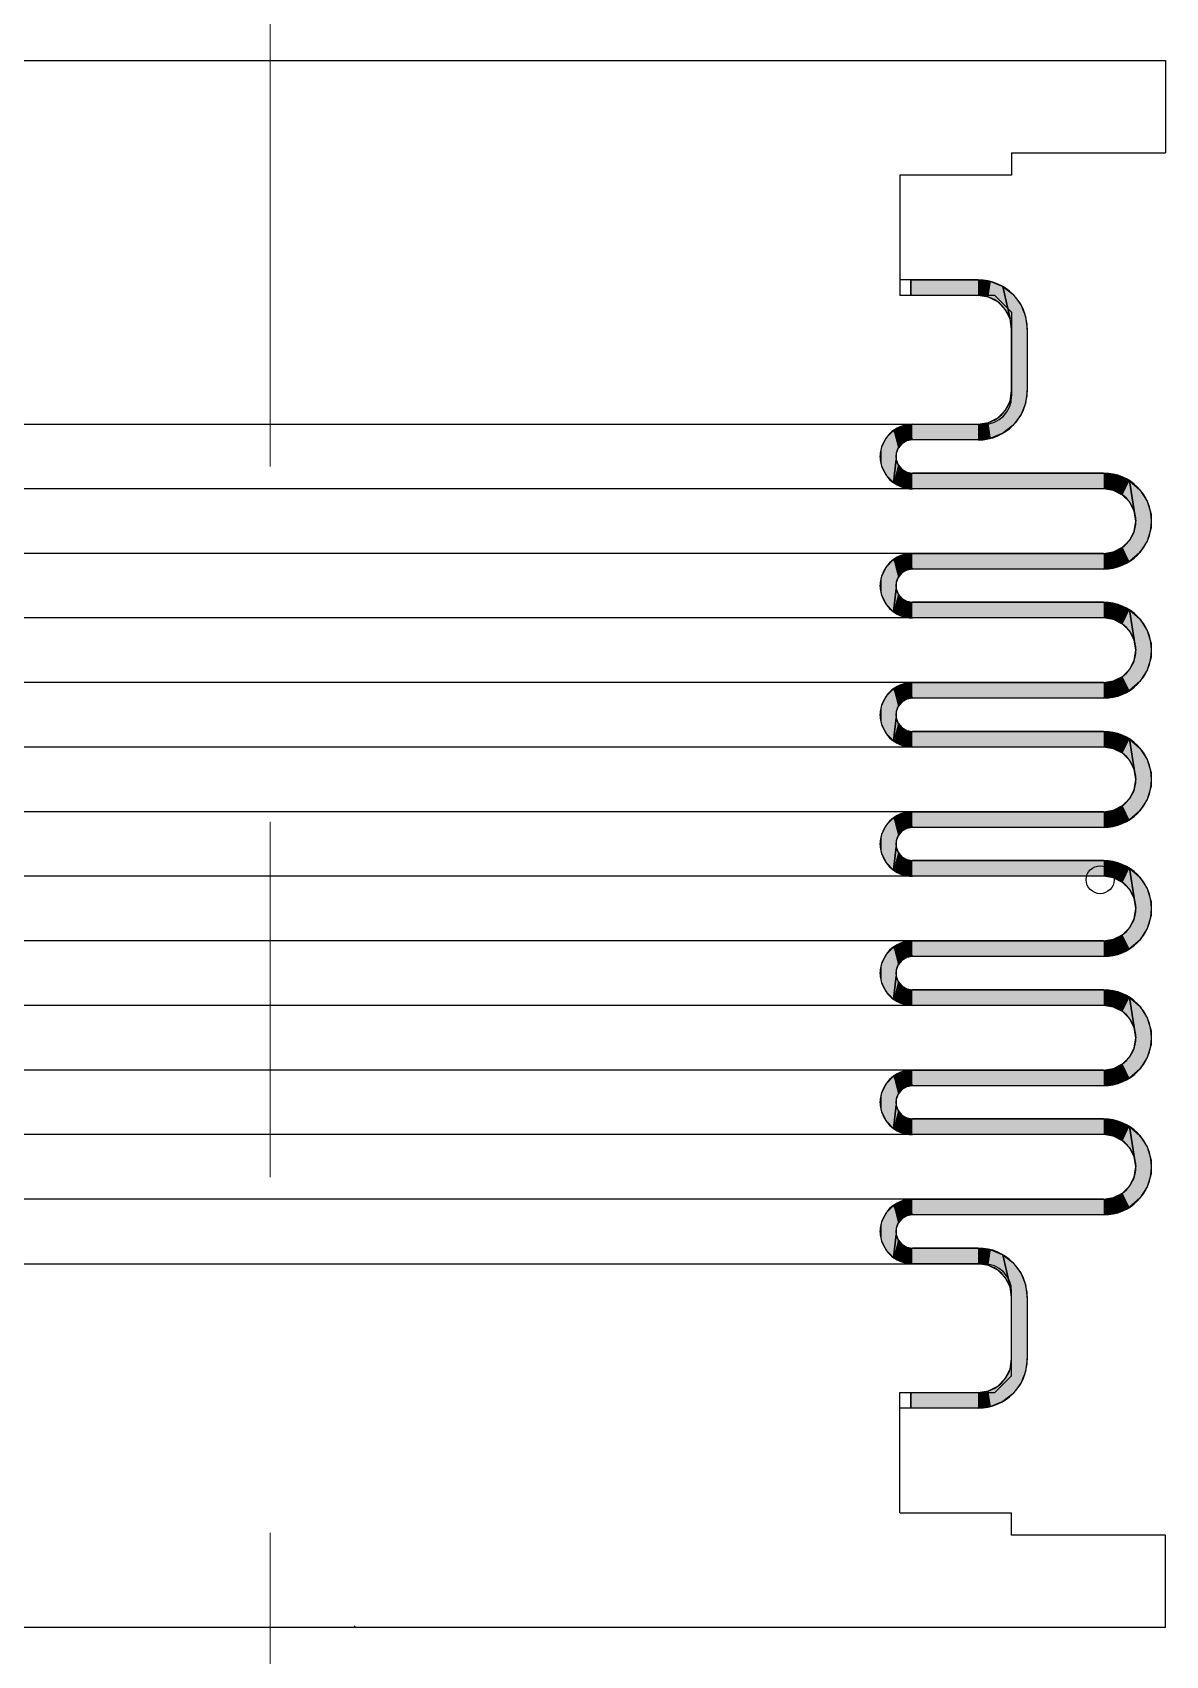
# Model space of a CAD drawing. Header units: millimetres. Extents: x 1269 to 5832, y 527 to 3540.
# Drawn here: x 5059.12 to 5079.37, y 1087.07 to 1116.07 of the extents above; entities that cross this region are included whole.
import ezdxf

# ---------------------------------------------------------------- set-up
doc = ezdxf.new("R2010")
doc.units = ezdxf.units.MM
doc.linetypes.add('CENTER', pattern=[50.8, 31.75, -6.35, 6.35, -6.35])
doc.layers.add('DEFAULT_1', color=7, linetype='CENTER')

# ---------------------------------------------------------------- blocks, each defined once
blk = doc.blocks.new('*U13')
at = {"color": 2, "linetype": 'Continuous', "extrusion": (0, 0, -1)}
for points in [[(-120.171, 239.593), (-121.293, 239.451), (-119.851, 239.224)], [(-120.581, 239.856), (-122.415, 239.593), (-120.171, 239.593)], [(-122.415, 239.593), (-121.293, 239.451), (-120.171, 239.593)], [(-121.049, 239.994), (-122.005, 239.856), (-120.581, 239.856)], [(-122.005, 239.856), (-122.415, 239.593), (-120.581, 239.856)], [(-122.005, 239.856), (-121.049, 239.994), (-121.537, 239.994)], [(-122.415, 239.593), (-122.735, 239.224), (-121.293, 239.451)], [(-121.293, 239.451), (-122.735, 239.224), (-121.649, 239.395)], [(-121.649, 239.395), (-122.735, 239.224), (-121.971, 239.231)], [(-121.971, 239.231), (-122.735, 239.224), (-122.226, 238.976)], [(-122.735, 239.224), (-122.937, 238.78), (-122.226, 238.976)], [(-122.226, 238.976), (-122.937, 238.78), (-122.39, 238.654)], [(-122.937, 238.78), (-123.007, 238.297), (-122.39, 238.654)], [(-122.39, 238.654), (-123.007, 238.297), (-122.447, 238.297)], [(-122.447, 238.297), (-123.007, 231.465), (-122.447, 231.465)], [(-123.007, 238.297), (-123.007, 231.465), (-122.447, 238.297)], [(-123.007, 231.465), (-122.503, 231.109), (-122.447, 231.465)]]:
    blk.add_solid(points, dxfattribs=at)
blk = doc.blocks.new('*U14')
at = {"color": 2, "linetype": 'Continuous', "extrusion": (0, 0, -1)}
for points in [[(-124.786, 239.593), (-125.908, 239.451), (-124.466, 239.224)], [(-125.196, 239.856), (-127.031, 239.593), (-124.786, 239.593)], [(-127.031, 239.593), (-125.908, 239.451), (-124.786, 239.593)], [(-125.664, 239.994), (-126.62, 239.856), (-125.196, 239.856)], [(-126.62, 239.856), (-127.031, 239.593), (-125.196, 239.856)], [(-126.62, 239.856), (-125.664, 239.994), (-126.152, 239.994)], [(-127.031, 239.593), (-127.35, 239.224), (-125.908, 239.451)], [(-125.908, 239.451), (-127.35, 239.224), (-126.265, 239.395)], [(-126.265, 239.395), (-127.35, 239.224), (-126.586, 239.231)], [(-126.586, 239.231), (-127.35, 239.224), (-126.842, 238.976)], [(-127.35, 239.224), (-127.553, 238.78), (-126.842, 238.976)], [(-126.842, 238.976), (-127.553, 238.78), (-127.006, 238.654)], [(-127.553, 238.78), (-127.622, 238.297), (-127.006, 238.654)], [(-127.006, 238.654), (-127.622, 238.297), (-127.062, 238.297)], [(-127.062, 238.297), (-127.622, 231.465), (-127.062, 231.465)], [(-127.622, 238.297), (-127.622, 231.465), (-127.062, 238.297)], [(-127.622, 231.465), (-127.119, 231.109), (-127.062, 231.465)]]:
    blk.add_solid(points, dxfattribs=at)
blk = doc.blocks.new('*U15')
at = {"color": 2, "linetype": 'Continuous', "extrusion": (0, 0, -1)}
for points in [[(-129.401, 239.593), (-130.524, 239.451), (-129.082, 239.224)], [(-129.812, 239.856), (-131.646, 239.593), (-129.401, 239.593)], [(-131.646, 239.593), (-130.524, 239.451), (-129.401, 239.593)], [(-130.28, 239.994), (-131.236, 239.856), (-129.812, 239.856)], [(-131.236, 239.856), (-131.646, 239.593), (-129.812, 239.856)], [(-131.236, 239.856), (-130.28, 239.994), (-130.768, 239.994)], [(-131.646, 239.593), (-131.965, 239.224), (-130.524, 239.451)], [(-130.524, 239.451), (-131.965, 239.224), (-130.88, 239.395)], [(-130.88, 239.395), (-131.965, 239.224), (-131.202, 239.231)], [(-131.202, 239.231), (-131.965, 239.224), (-131.457, 238.976)], [(-131.965, 239.224), (-132.168, 238.78), (-131.457, 238.976)], [(-131.457, 238.976), (-132.168, 238.78), (-131.621, 238.654)], [(-132.168, 238.78), (-132.237, 238.297), (-131.621, 238.654)], [(-131.621, 238.654), (-132.237, 238.297), (-131.677, 238.297)], [(-131.677, 238.297), (-132.237, 231.465), (-131.677, 231.465)], [(-132.237, 238.297), (-132.237, 231.465), (-131.677, 238.297)], [(-132.237, 231.465), (-131.734, 231.109), (-131.677, 231.465)]]:
    blk.add_solid(points, dxfattribs=at)
blk = doc.blocks.new('*U16')
at = {"color": 2, "linetype": 'Continuous', "extrusion": (0, 0, -1)}
for points in [[(-134.017, 239.593), (-135.139, 239.451), (-133.697, 239.224)], [(-134.427, 239.856), (-136.261, 239.593), (-134.017, 239.593)], [(-136.261, 239.593), (-135.139, 239.451), (-134.017, 239.593)], [(-134.895, 239.994), (-135.851, 239.856), (-134.427, 239.856)], [(-135.851, 239.856), (-136.261, 239.593), (-134.427, 239.856)], [(-135.851, 239.856), (-134.895, 239.994), (-135.383, 239.994)], [(-136.261, 239.593), (-136.581, 239.224), (-135.139, 239.451)], [(-135.139, 239.451), (-136.581, 239.224), (-135.496, 239.395)], [(-135.496, 239.395), (-136.581, 239.224), (-135.817, 239.231)], [(-135.817, 239.231), (-136.581, 239.224), (-136.072, 238.976)], [(-136.581, 239.224), (-136.783, 238.78), (-136.072, 238.976)], [(-136.072, 238.976), (-136.783, 238.78), (-136.236, 238.654)], [(-136.783, 238.78), (-136.853, 238.297), (-136.236, 238.654)], [(-136.236, 238.654), (-136.853, 238.297), (-136.293, 238.297)], [(-136.293, 238.297), (-136.853, 231.465), (-136.293, 231.465)], [(-136.853, 238.297), (-136.853, 231.465), (-136.293, 238.297)], [(-136.853, 231.465), (-136.349, 231.109), (-136.293, 231.465)]]:
    blk.add_solid(points, dxfattribs=at)
blk = doc.blocks.new('*U17')
at = {"color": 2, "linetype": 'Continuous', "extrusion": (0, 0, -1)}
for points in [[(-138.632, 239.593), (-139.754, 239.451), (-138.313, 239.224)], [(-139.042, 239.856), (-140.877, 239.593), (-138.632, 239.593)], [(-140.877, 239.593), (-139.754, 239.451), (-138.632, 239.593)], [(-139.51, 239.994), (-140.466, 239.856), (-139.042, 239.856)], [(-140.466, 239.856), (-140.877, 239.593), (-139.042, 239.856)], [(-140.466, 239.856), (-139.51, 239.994), (-139.998, 239.994)], [(-140.877, 239.593), (-141.196, 239.224), (-139.754, 239.451)], [(-139.754, 239.451), (-141.196, 239.224), (-140.111, 239.395)], [(-140.111, 239.395), (-141.196, 239.224), (-140.433, 239.231)], [(-140.433, 239.231), (-141.196, 239.224), (-140.688, 238.976)], [(-141.196, 239.224), (-141.399, 238.78), (-140.688, 238.976)], [(-140.688, 238.976), (-141.399, 238.78), (-140.852, 238.654)], [(-141.399, 238.78), (-141.468, 238.297), (-140.852, 238.654)], [(-140.852, 238.654), (-141.468, 238.297), (-140.908, 238.297)], [(-140.908, 238.297), (-141.468, 231.465), (-140.908, 231.465)], [(-141.468, 238.297), (-141.468, 231.465), (-140.908, 238.297)], [(-141.468, 231.465), (-140.965, 231.109), (-140.908, 231.465)]]:
    blk.add_solid(points, dxfattribs=at)
blk = doc.blocks.new('*U18')
at = {"color": 2, "linetype": 'Continuous', "extrusion": (0, 0, -1)}
for points in [[(-143.247, 239.593), (-144.37, 239.451), (-142.928, 239.224)], [(-143.658, 239.856), (-145.492, 239.593), (-143.247, 239.593)], [(-145.492, 239.593), (-144.37, 239.451), (-143.247, 239.593)], [(-144.126, 239.994), (-145.082, 239.856), (-143.658, 239.856)], [(-145.082, 239.856), (-145.492, 239.593), (-143.658, 239.856)], [(-145.082, 239.856), (-144.126, 239.994), (-144.614, 239.994)], [(-145.492, 239.593), (-145.812, 239.224), (-144.37, 239.451)], [(-144.37, 239.451), (-145.812, 239.224), (-144.726, 239.395)], [(-144.726, 239.395), (-145.812, 239.224), (-145.048, 239.231)], [(-145.048, 239.231), (-145.812, 239.224), (-145.303, 238.976)], [(-145.812, 239.224), (-146.014, 238.78), (-145.303, 238.976)], [(-145.303, 238.976), (-146.014, 238.78), (-145.467, 238.654)], [(-146.014, 238.78), (-146.084, 238.297), (-145.467, 238.654)], [(-145.467, 238.654), (-146.084, 238.297), (-145.524, 238.297)], [(-145.524, 238.297), (-146.084, 231.465), (-145.524, 231.465)], [(-146.084, 238.297), (-146.084, 231.465), (-145.524, 238.297)], [(-146.084, 231.465), (-145.58, 231.109), (-145.524, 231.465)]]:
    blk.add_solid(points, dxfattribs=at)
blk = doc.blocks.new('*U19')
at = {"color": 2, "linetype": 'Continuous', "extrusion": (0, 0, -1)}
for points in [[(-119.851, 239.224), (-120.359, 238.976), (-119.648, 238.78)], [(-120.359, 238.976), (-120.195, 238.654), (-119.648, 238.78)], [(-121.293, 239.451), (-120.936, 239.395), (-119.851, 239.224)], [(-120.936, 239.395), (-120.615, 239.231), (-119.851, 239.224)], [(-120.615, 239.231), (-120.359, 238.976), (-119.851, 239.224)], [(-119.648, 238.78), (-120.195, 238.654), (-119.579, 238.297)], [(-120.195, 238.654), (-120.139, 238.297), (-119.579, 238.297)], [(-119.579, 238.297), (-120.139, 231.465), (-119.579, 231.465)], [(-120.139, 238.297), (-120.139, 231.465), (-119.579, 238.297)], [(-119.579, 231.465), (-120.083, 231.109), (-119.543, 231.262)], [(-120.139, 231.465), (-120.083, 231.109), (-119.579, 231.465)], [(-119.282, 230.951), (-119.919, 230.787), (-119.088, 230.88)], [(-119.44, 231.083), (-119.919, 230.787), (-119.282, 230.951)], [(-119.543, 231.262), (-120.083, 231.109), (-119.44, 231.083)], [(-120.083, 231.109), (-119.919, 230.787), (-119.44, 231.083)]]:
    blk.add_solid(points, dxfattribs=at)
blk = doc.blocks.new('*U20')
at = {"color": 2, "linetype": 'Continuous', "extrusion": (0, 0, -1)}
for points in [[(-124.466, 239.224), (-124.975, 238.976), (-124.264, 238.78)], [(-124.975, 238.976), (-124.811, 238.654), (-124.264, 238.78)], [(-125.908, 239.451), (-125.552, 239.395), (-124.466, 239.224)], [(-125.552, 239.395), (-125.23, 239.231), (-124.466, 239.224)], [(-125.23, 239.231), (-124.975, 238.976), (-124.466, 239.224)], [(-124.264, 238.78), (-124.811, 238.654), (-124.194, 238.297)], [(-124.811, 238.654), (-124.754, 238.297), (-124.194, 238.297)], [(-124.194, 238.297), (-124.754, 231.465), (-124.194, 231.465)], [(-124.754, 238.297), (-124.754, 231.465), (-124.194, 238.297)], [(-124.194, 231.465), (-124.698, 231.109), (-124.159, 231.262)], [(-124.754, 231.465), (-124.698, 231.109), (-124.194, 231.465)], [(-123.897, 230.951), (-124.534, 230.787), (-123.704, 230.88)], [(-124.055, 231.083), (-124.534, 230.787), (-123.897, 230.951)], [(-124.159, 231.262), (-124.698, 231.109), (-124.055, 231.083)], [(-124.698, 231.109), (-124.534, 230.787), (-124.055, 231.083)]]:
    blk.add_solid(points, dxfattribs=at)
blk = doc.blocks.new('*U21')
at = {"color": 2, "linetype": 'Continuous', "extrusion": (0, 0, -1)}
for points in [[(-129.082, 239.224), (-129.59, 238.976), (-128.879, 238.78)], [(-129.59, 238.976), (-129.426, 238.654), (-128.879, 238.78)], [(-130.524, 239.451), (-130.167, 239.395), (-129.082, 239.224)], [(-130.167, 239.395), (-129.845, 239.231), (-129.082, 239.224)], [(-129.845, 239.231), (-129.59, 238.976), (-129.082, 239.224)], [(-128.879, 238.78), (-129.426, 238.654), (-128.81, 238.297)], [(-129.426, 238.654), (-129.37, 238.297), (-128.81, 238.297)], [(-128.81, 238.297), (-129.37, 231.465), (-128.81, 231.465)], [(-129.37, 238.297), (-129.37, 231.465), (-128.81, 238.297)], [(-128.81, 231.465), (-129.313, 231.109), (-128.774, 231.262)], [(-129.37, 231.465), (-129.313, 231.109), (-128.81, 231.465)], [(-128.513, 230.951), (-129.149, 230.787), (-128.319, 230.88)], [(-128.671, 231.083), (-129.149, 230.787), (-128.513, 230.951)], [(-128.774, 231.262), (-129.313, 231.109), (-128.671, 231.083)], [(-129.313, 231.109), (-129.149, 230.787), (-128.671, 231.083)]]:
    blk.add_solid(points, dxfattribs=at)
blk = doc.blocks.new('*U22')
at = {"color": 2, "linetype": 'Continuous', "extrusion": (0, 0, -1)}
for points in [[(-133.697, 239.224), (-134.206, 238.976), (-133.495, 238.78)], [(-134.206, 238.976), (-134.042, 238.654), (-133.495, 238.78)], [(-135.139, 239.451), (-134.782, 239.395), (-133.697, 239.224)], [(-134.782, 239.395), (-134.461, 239.231), (-133.697, 239.224)], [(-134.461, 239.231), (-134.206, 238.976), (-133.697, 239.224)], [(-133.495, 238.78), (-134.042, 238.654), (-133.425, 238.297)], [(-134.042, 238.654), (-133.985, 238.297), (-133.425, 238.297)], [(-133.425, 238.297), (-133.985, 231.465), (-133.425, 231.465)], [(-133.985, 238.297), (-133.985, 231.465), (-133.425, 238.297)], [(-133.425, 231.465), (-133.929, 231.109), (-133.389, 231.262)], [(-133.985, 231.465), (-133.929, 231.109), (-133.425, 231.465)], [(-133.128, 230.951), (-133.765, 230.787), (-132.934, 230.88)], [(-133.286, 231.083), (-133.765, 230.787), (-133.128, 230.951)], [(-133.389, 231.262), (-133.929, 231.109), (-133.286, 231.083)], [(-133.929, 231.109), (-133.765, 230.787), (-133.286, 231.083)]]:
    blk.add_solid(points, dxfattribs=at)
blk = doc.blocks.new('*U23')
at = {"color": 2, "linetype": 'Continuous', "extrusion": (0, 0, -1)}
for points in [[(-138.313, 239.224), (-138.821, 238.976), (-138.11, 238.78)], [(-138.821, 238.976), (-138.657, 238.654), (-138.11, 238.78)], [(-139.754, 239.451), (-139.398, 239.395), (-138.313, 239.224)], [(-139.398, 239.395), (-139.076, 239.231), (-138.313, 239.224)], [(-139.076, 239.231), (-138.821, 238.976), (-138.313, 239.224)], [(-138.11, 238.78), (-138.657, 238.654), (-138.041, 238.297)], [(-138.657, 238.654), (-138.601, 238.297), (-138.041, 238.297)], [(-138.041, 238.297), (-138.601, 231.465), (-138.041, 231.465)], [(-138.601, 238.297), (-138.601, 231.465), (-138.041, 238.297)], [(-138.041, 231.465), (-138.544, 231.109), (-138.005, 231.262)], [(-138.601, 231.465), (-138.544, 231.109), (-138.041, 231.465)], [(-137.744, 230.951), (-138.38, 230.787), (-137.55, 230.88)], [(-137.902, 231.083), (-138.38, 230.787), (-137.744, 230.951)], [(-138.005, 231.262), (-138.544, 231.109), (-137.902, 231.083)], [(-138.544, 231.109), (-138.38, 230.787), (-137.902, 231.083)]]:
    blk.add_solid(points, dxfattribs=at)
blk = doc.blocks.new('*U24')
at = {"color": 2, "linetype": 'Continuous', "extrusion": (0, 0, -1)}
for points in [[(-142.928, 239.224), (-143.436, 238.976), (-142.725, 238.78)], [(-143.436, 238.976), (-143.272, 238.654), (-142.725, 238.78)], [(-144.37, 239.451), (-144.013, 239.395), (-142.928, 239.224)], [(-144.013, 239.395), (-143.692, 239.231), (-142.928, 239.224)], [(-143.692, 239.231), (-143.436, 238.976), (-142.928, 239.224)], [(-142.725, 238.78), (-143.272, 238.654), (-142.656, 238.297)], [(-143.272, 238.654), (-143.216, 238.297), (-142.656, 238.297)], [(-142.656, 238.297), (-143.216, 231.465), (-142.656, 231.465)], [(-143.216, 238.297), (-143.216, 231.465), (-142.656, 238.297)], [(-142.656, 231.465), (-143.159, 231.109), (-142.62, 231.262)], [(-143.216, 231.465), (-143.159, 231.109), (-142.656, 231.465)], [(-142.359, 230.951), (-142.996, 230.787), (-142.165, 230.88)], [(-142.517, 231.083), (-142.996, 230.787), (-142.359, 230.951)], [(-142.62, 231.262), (-143.159, 231.109), (-142.517, 231.083)], [(-143.159, 231.109), (-142.996, 230.787), (-142.517, 231.083)]]:
    blk.add_solid(points, dxfattribs=at)
blk = doc.blocks.new('*U25')
at = {"color": 2, "linetype": 'Continuous', "extrusion": (0, 0, -1)}
for points in [[(-113.976, 235.511), (-117.511, 235.335), (-113.551, 235.335)], [(-114.431, 235.571), (-117.087, 235.511), (-113.976, 235.511)], [(-117.087, 235.511), (-117.511, 235.335), (-113.976, 235.511)], [(-117.087, 235.511), (-114.431, 235.571), (-116.631, 235.571)], [(-113.187, 235.056), (-114.061, 234.953), (-112.907, 234.691)], [(-113.551, 235.335), (-117.876, 235.056), (-113.187, 235.056)], [(-113.187, 235.056), (-114.431, 235.011), (-114.061, 234.953)], [(-117.876, 235.056), (-114.431, 235.011), (-113.187, 235.056)], [(-117.511, 235.335), (-117.876, 235.056), (-113.551, 235.335)], [(-117.876, 235.056), (-116.631, 235.011), (-114.431, 235.011)], [(-117.876, 235.056), (-117.002, 234.953), (-116.631, 235.011)], [(-117.876, 235.056), (-118.156, 234.691), (-117.002, 234.953)], [(-117.002, 234.953), (-118.156, 234.691), (-117.337, 234.782)], [(-117.337, 234.782), (-118.156, 234.691), (-117.602, 234.517)], [(-118.156, 234.691), (-118.331, 234.267), (-117.602, 234.517)], [(-117.602, 234.517), (-118.331, 234.267), (-117.773, 234.182)], [(-118.331, 234.267), (-118.391, 233.811), (-117.773, 234.182)], [(-117.773, 234.182), (-118.391, 233.811), (-117.831, 233.811)], [(-117.831, 233.811), (-118.391, 231.465), (-117.831, 231.465)], [(-118.391, 233.811), (-118.391, 231.465), (-117.831, 233.811)], [(-118.391, 231.465), (-117.888, 231.109), (-117.831, 231.465)]]:
    blk.add_solid(points, dxfattribs=at)
blk = doc.blocks.new('*U26')
at = {"color": 2, "linetype": 'Continuous', "extrusion": (0, 0, -1)}
for points in [[(-148.576, 235.511), (-152.111, 235.335), (-148.151, 235.335)], [(-149.031, 235.571), (-151.687, 235.511), (-148.576, 235.511)], [(-151.687, 235.511), (-152.111, 235.335), (-148.576, 235.511)], [(-151.687, 235.511), (-149.031, 235.571), (-151.231, 235.571)], [(-147.787, 235.056), (-148.661, 234.953), (-147.507, 234.691)], [(-148.151, 235.335), (-152.476, 235.056), (-147.787, 235.056)], [(-147.787, 235.056), (-149.031, 235.011), (-148.661, 234.953)], [(-152.476, 235.056), (-149.031, 235.011), (-147.787, 235.056)], [(-152.111, 235.335), (-152.476, 235.056), (-148.151, 235.335)], [(-152.476, 235.056), (-151.231, 235.011), (-149.031, 235.011)], [(-152.476, 235.056), (-151.602, 234.953), (-151.231, 235.011)], [(-152.476, 235.056), (-152.756, 234.691), (-151.602, 234.953)], [(-151.602, 234.953), (-152.756, 234.691), (-151.937, 234.782)], [(-151.937, 234.782), (-152.756, 234.691), (-152.202, 234.517)], [(-152.756, 234.691), (-152.931, 234.267), (-152.202, 234.517)], [(-152.202, 234.517), (-152.931, 234.267), (-152.373, 234.182)], [(-152.931, 234.267), (-152.991, 233.811), (-152.373, 234.182)], [(-152.373, 234.182), (-152.991, 233.811), (-152.431, 233.811)], [(-152.431, 233.811), (-152.991, 231.411), (-152.431, 231.411)], [(-152.991, 233.811), (-152.991, 231.411), (-152.431, 233.811)]]:
    blk.add_solid(points, dxfattribs=at)
blk = doc.blocks.new('*U27')
at = {"color": 2, "linetype": 'Continuous', "extrusion": (0, 0, -1)}
for points in [[(-114.061, 234.953), (-113.726, 234.782), (-112.907, 234.691)], [(-112.907, 234.691), (-113.461, 234.517), (-112.731, 234.267)], [(-113.461, 234.517), (-113.29, 234.182), (-112.731, 234.267)], [(-113.726, 234.782), (-113.461, 234.517), (-112.907, 234.691)], [(-112.731, 234.267), (-113.29, 234.182), (-112.671, 233.811)], [(-113.29, 234.182), (-113.231, 233.811), (-112.671, 233.811)], [(-112.671, 233.811), (-113.231, 231.411), (-112.671, 231.411)], [(-113.231, 233.811), (-113.231, 231.411), (-112.671, 233.811)]]:
    blk.add_solid(points, dxfattribs=at)
blk = doc.blocks.new('*U28')
at = {"color": 2, "linetype": 'Continuous', "extrusion": (0, 0, -1)}
for points in [[(-148.661, 234.953), (-148.326, 234.782), (-147.507, 234.691)], [(-147.507, 234.691), (-148.061, 234.517), (-147.331, 234.267)], [(-148.061, 234.517), (-147.89, 234.182), (-147.331, 234.267)], [(-148.326, 234.782), (-148.061, 234.517), (-147.507, 234.691)], [(-147.331, 234.267), (-147.89, 234.182), (-147.271, 233.811)], [(-147.89, 234.182), (-147.831, 233.811), (-147.271, 233.811)], [(-147.271, 233.811), (-147.831, 231.465), (-147.271, 231.465)], [(-147.831, 233.811), (-147.831, 231.465), (-147.271, 233.811)], [(-147.271, 231.465), (-147.775, 231.109), (-147.236, 231.262)], [(-147.831, 231.465), (-147.775, 231.109), (-147.271, 231.465)], [(-146.974, 230.951), (-147.611, 230.787), (-146.781, 230.88)], [(-147.132, 231.083), (-147.611, 230.787), (-146.974, 230.951)], [(-147.236, 231.262), (-147.775, 231.109), (-147.132, 231.083)], [(-147.775, 231.109), (-147.611, 230.787), (-147.132, 231.083)]]:
    blk.add_solid(points, dxfattribs=at)
blk = doc.blocks.new('*U29')
at = {"color": 2, "linetype": 'Continuous', "extrusion": (0, 0, -1)}
for points in [[(-118.391, 231.465), (-118.427, 231.262), (-117.888, 231.109)], [(-118.427, 231.262), (-118.53, 231.083), (-117.888, 231.109)], [(-117.888, 231.109), (-118.53, 231.083), (-118.052, 230.787)]]:
    blk.add_solid(points, dxfattribs=at)
blk = doc.blocks.new('*U30')
at = {"color": 2, "linetype": 'Continuous', "extrusion": (0, 0, -1)}
for points in [[(-123.007, 231.465), (-123.043, 231.262), (-122.503, 231.109)], [(-123.043, 231.262), (-123.146, 231.083), (-122.503, 231.109)], [(-122.503, 231.109), (-123.146, 231.083), (-122.667, 230.787)]]:
    blk.add_solid(points, dxfattribs=at)
blk = doc.blocks.new('*U31')
at = {"color": 2, "linetype": 'Continuous', "extrusion": (0, 0, -1)}
for points in [[(-127.622, 231.465), (-127.658, 231.262), (-127.119, 231.109)], [(-127.658, 231.262), (-127.761, 231.083), (-127.119, 231.109)], [(-127.119, 231.109), (-127.761, 231.083), (-127.282, 230.787)]]:
    blk.add_solid(points, dxfattribs=at)
blk = doc.blocks.new('*U32')
at = {"color": 2, "linetype": 'Continuous', "extrusion": (0, 0, -1)}
for points in [[(-132.237, 231.465), (-132.273, 231.262), (-131.734, 231.109)], [(-132.273, 231.262), (-132.376, 231.083), (-131.734, 231.109)], [(-131.734, 231.109), (-132.376, 231.083), (-131.898, 230.787)]]:
    blk.add_solid(points, dxfattribs=at)
blk = doc.blocks.new('*U33')
at = {"color": 2, "linetype": 'Continuous', "extrusion": (0, 0, -1)}
for points in [[(-136.853, 231.465), (-136.889, 231.262), (-136.349, 231.109)], [(-136.889, 231.262), (-136.992, 231.083), (-136.349, 231.109)], [(-136.349, 231.109), (-136.992, 231.083), (-136.513, 230.787)]]:
    blk.add_solid(points, dxfattribs=at)
blk = doc.blocks.new('*U34')
at = {"color": 2, "linetype": 'Continuous', "extrusion": (0, 0, -1)}
for points in [[(-141.468, 231.465), (-141.504, 231.262), (-140.965, 231.109)], [(-141.504, 231.262), (-141.607, 231.083), (-140.965, 231.109)], [(-140.965, 231.109), (-141.607, 231.083), (-141.129, 230.787)]]:
    blk.add_solid(points, dxfattribs=at)
blk = doc.blocks.new('*U35')
at = {"color": 2, "linetype": 'Continuous', "extrusion": (0, 0, -1)}
for points in [[(-146.084, 231.465), (-146.119, 231.262), (-145.58, 231.109)], [(-146.119, 231.262), (-146.223, 231.083), (-145.58, 231.109)], [(-145.58, 231.109), (-146.223, 231.083), (-145.744, 230.787)]]:
    blk.add_solid(points, dxfattribs=at)
blk = doc.blocks.new('*U36')
at = {"color": 2, "linetype": 'Continuous', "extrusion": (0, 0, -1)}
for points in [[(-118.53, 231.083), (-118.688, 230.951), (-118.052, 230.787)], [(-118.688, 230.951), (-118.882, 230.88), (-118.052, 230.787)], [(-119.088, 230.88), (-119.919, 230.787), (-118.052, 230.787)], [(-118.052, 230.787), (-118.882, 230.88), (-119.088, 230.88)], [(-118.052, 230.787), (-119.663, 230.532), (-118.307, 230.532)], [(-119.919, 230.787), (-119.663, 230.532), (-118.052, 230.787)], [(-118.307, 230.532), (-119.342, 230.368), (-118.629, 230.368)], [(-119.663, 230.532), (-119.342, 230.368), (-118.307, 230.532)], [(-119.342, 230.368), (-118.985, 230.311), (-118.629, 230.368)]]:
    blk.add_solid(points, dxfattribs=at)
blk = doc.blocks.new('*U37')
at = {"color": 2, "linetype": 'Continuous', "extrusion": (0, 0, -1)}
for points in [[(-123.146, 231.083), (-123.304, 230.951), (-122.667, 230.787)], [(-123.304, 230.951), (-123.497, 230.88), (-122.667, 230.787)], [(-123.704, 230.88), (-124.534, 230.787), (-122.667, 230.787)], [(-122.667, 230.787), (-123.497, 230.88), (-123.704, 230.88)], [(-122.667, 230.787), (-124.279, 230.532), (-122.922, 230.532)], [(-124.534, 230.787), (-124.279, 230.532), (-122.667, 230.787)], [(-122.922, 230.532), (-123.957, 230.368), (-123.244, 230.368)], [(-124.279, 230.532), (-123.957, 230.368), (-122.922, 230.532)], [(-123.957, 230.368), (-123.601, 230.311), (-123.244, 230.368)]]:
    blk.add_solid(points, dxfattribs=at)
blk = doc.blocks.new('*U38')
at = {"color": 2, "linetype": 'Continuous', "extrusion": (0, 0, -1)}
for points in [[(-127.761, 231.083), (-127.919, 230.951), (-127.282, 230.787)], [(-127.919, 230.951), (-128.113, 230.88), (-127.282, 230.787)], [(-128.319, 230.88), (-129.149, 230.787), (-127.282, 230.787)], [(-127.282, 230.787), (-128.113, 230.88), (-128.319, 230.88)], [(-127.282, 230.787), (-128.894, 230.532), (-127.538, 230.532)], [(-129.149, 230.787), (-128.894, 230.532), (-127.282, 230.787)], [(-127.538, 230.532), (-128.572, 230.368), (-127.859, 230.368)], [(-128.894, 230.532), (-128.572, 230.368), (-127.538, 230.532)], [(-128.572, 230.368), (-128.216, 230.311), (-127.859, 230.368)]]:
    blk.add_solid(points, dxfattribs=at)
blk = doc.blocks.new('*U39')
at = {"color": 2, "linetype": 'Continuous', "extrusion": (0, 0, -1)}
for points in [[(-132.376, 231.083), (-132.534, 230.951), (-131.898, 230.787)], [(-132.534, 230.951), (-132.728, 230.88), (-131.898, 230.787)], [(-132.934, 230.88), (-133.765, 230.787), (-131.898, 230.787)], [(-131.898, 230.787), (-132.728, 230.88), (-132.934, 230.88)], [(-131.898, 230.787), (-133.51, 230.532), (-132.153, 230.532)], [(-133.765, 230.787), (-133.51, 230.532), (-131.898, 230.787)], [(-132.153, 230.532), (-133.188, 230.368), (-132.475, 230.368)], [(-133.51, 230.532), (-133.188, 230.368), (-132.153, 230.532)], [(-133.188, 230.368), (-132.831, 230.311), (-132.475, 230.368)]]:
    blk.add_solid(points, dxfattribs=at)
blk = doc.blocks.new('*U40')
at = {"color": 2, "linetype": 'Continuous', "extrusion": (0, 0, -1)}
for points in [[(-136.992, 231.083), (-137.15, 230.951), (-136.513, 230.787)], [(-137.15, 230.951), (-137.344, 230.88), (-136.513, 230.787)], [(-137.55, 230.88), (-138.38, 230.787), (-136.513, 230.787)], [(-136.513, 230.787), (-137.344, 230.88), (-137.55, 230.88)], [(-136.513, 230.787), (-138.125, 230.532), (-136.768, 230.532)], [(-138.38, 230.787), (-138.125, 230.532), (-136.513, 230.787)], [(-136.768, 230.532), (-137.803, 230.368), (-137.09, 230.368)], [(-138.125, 230.532), (-137.803, 230.368), (-136.768, 230.532)], [(-137.803, 230.368), (-137.447, 230.311), (-137.09, 230.368)]]:
    blk.add_solid(points, dxfattribs=at)
blk = doc.blocks.new('*U41')
at = {"color": 2, "linetype": 'Continuous', "extrusion": (0, 0, -1)}
for points in [[(-141.607, 231.083), (-141.765, 230.951), (-141.129, 230.787)], [(-141.765, 230.951), (-141.959, 230.88), (-141.129, 230.787)], [(-142.165, 230.88), (-142.996, 230.787), (-141.129, 230.787)], [(-141.129, 230.787), (-141.959, 230.88), (-142.165, 230.88)], [(-141.129, 230.787), (-142.74, 230.532), (-141.384, 230.532)], [(-142.996, 230.787), (-142.74, 230.532), (-141.129, 230.787)], [(-141.384, 230.532), (-142.419, 230.368), (-141.706, 230.368)], [(-142.74, 230.532), (-142.419, 230.368), (-141.384, 230.532)], [(-142.419, 230.368), (-142.062, 230.311), (-141.706, 230.368)]]:
    blk.add_solid(points, dxfattribs=at)
blk = doc.blocks.new('*U42')
at = {"color": 2, "linetype": 'Continuous', "extrusion": (0, 0, -1)}
for points in [[(-146.223, 231.083), (-146.381, 230.951), (-145.744, 230.787)], [(-146.381, 230.951), (-146.574, 230.88), (-145.744, 230.787)], [(-146.781, 230.88), (-147.611, 230.787), (-145.744, 230.787)], [(-145.744, 230.787), (-146.574, 230.88), (-146.781, 230.88)], [(-145.744, 230.787), (-147.356, 230.532), (-145.999, 230.532)], [(-147.611, 230.787), (-147.356, 230.532), (-145.744, 230.787)], [(-145.999, 230.532), (-147.034, 230.368), (-146.321, 230.368)], [(-147.356, 230.532), (-147.034, 230.368), (-145.999, 230.532)], [(-147.034, 230.368), (-146.677, 230.311), (-146.321, 230.368)]]:
    blk.add_solid(points, dxfattribs=at)

msp = doc.modelspace()

# ---------------------------------------------------------------- linework, layer by layer
at = {"color": 0, "linetype": 'Continuous'}
for p, q in [((5047.367, 1115.572), (5079.367, 1115.572)), ((5079.367, 1115.572), (5079.367, 1113.922)), ((5076.617, 1113.922), (5079.367, 1113.922)), ((5076.617, 1113.922), (5076.617, 1113.522)), ((5076.617, 1113.522), (5074.617, 1113.522)), ((5074.617, 1113.522), (5074.617, 1111.372)), ((5076.017, 1111.652), (5074.617, 1111.652)), ((5074.817, 1111.652), (5074.817, 1111.372)), ((5076.317, 1111.372), (5074.617, 1111.372)), ((5076.317, 1111.372), (5076.617, 1111.072)), ((5076.588, 1110.958), (5076.503, 1111.125)), ((5076.617, 1111.072), (5076.617, 1109.572)), ((5076.867, 1111), (5076.897, 1110.772)), ((5076.897, 1110.772), (5076.897, 1109.672)), ((5050.617, 1109.072), (5076.117, 1109.072)), ((5074.844, 1108.792), (5074.743, 1108.774)), ((5076.017, 1108.792), (5074.844, 1108.792)), ((5078.26, 1108.199), (5074.844, 1108.199)), ((5078.26, 1107.919), (5048.474, 1107.919)), ((5078.809, 1107.52), (5078.727, 1107.681)), ((5078.26, 1106.765), (5048.474, 1106.765)), ((5074.844, 1106.485), (5074.743, 1106.467)), ((5078.26, 1106.485), (5074.844, 1106.485)), ((5078.26, 1105.891), (5074.844, 1105.891)), ((5078.26, 1105.611), (5048.474, 1105.611)), ((5078.809, 1105.212), (5078.727, 1105.373)), ((5078.26, 1104.457), (5048.474, 1104.457)), ((5074.844, 1104.177), (5074.743, 1104.159)), ((5078.26, 1104.177), (5074.844, 1104.177)), ((5078.26, 1103.583), (5074.844, 1103.583)), ((5078.26, 1103.303), (5048.474, 1103.303)), ((5078.809, 1102.905), (5078.727, 1103.065)), ((5078.26, 1102.149), (5048.474, 1102.149)), ((5074.844, 1101.869), (5074.743, 1101.851)), ((5078.26, 1101.869), (5074.844, 1101.869)), ((5078.26, 1101.275), (5074.844, 1101.275)), ((5078.26, 1100.995), (5048.474, 1100.995)), ((5078.809, 1100.597), (5078.727, 1100.758)), ((5078.26, 1099.842), (5048.474, 1099.842)), ((5074.844, 1099.562), (5074.743, 1099.544)), ((5078.26, 1099.562), (5074.844, 1099.562)), ((5078.26, 1098.968), (5074.844, 1098.968)), ((5078.26, 1098.688), (5048.474, 1098.688)), ((5078.809, 1098.289), (5078.727, 1098.45)), ((5078.26, 1097.534), (5048.474, 1097.534)), ((5074.844, 1097.254), (5074.743, 1097.236)), ((5078.26, 1097.254), (5074.844, 1097.254)), ((5078.26, 1096.66), (5074.844, 1096.66)), ((5078.26, 1096.38), (5048.474, 1096.38)), ((5078.809, 1095.981), (5078.727, 1096.142)), ((5078.26, 1095.226), (5048.474, 1095.226)), ((5074.844, 1094.946), (5074.743, 1094.928)), ((5078.26, 1094.946), (5074.844, 1094.946)), ((5076.017, 1094.352), (5074.844, 1094.352)), ((5050.617, 1094.072), (5076.117, 1094.072)), ((5076.588, 1093.658), (5076.503, 1093.825)), ((5076.867, 1093.7), (5076.897, 1093.472)), ((5076.617, 1092.072), (5076.617, 1093.572)), ((5076.897, 1093.472), (5076.897, 1092.372)), ((5076.317, 1091.772), (5076.617, 1092.072)), ((5074.617, 1091.772), (5076.317, 1091.772)), ((5074.617, 1089.622), (5074.617, 1091.772)), ((5074.817, 1091.772), (5074.817, 1091.492)), ((5076.017, 1091.492), (5074.617, 1091.492)), ((5074.617, 1089.622), (5076.617, 1089.622)), ((5076.617, 1089.222), (5076.617, 1089.622)), ((5079.367, 1089.222), (5076.617, 1089.222)), ((5079.367, 1087.572), (5079.367, 1089.222)), ((5079.367, 1087.572), (5047.367, 1087.572)), ((5064.867, 1087.604), (5064.899, 1087.572))]:
    msp.add_line(p, q, dxfattribs=at)
for points in [[(5076.503, 1111.125), (5076.37, 1111.258), (5076.203, 1111.343), (5076.017, 1111.372), (5074.817, 1111.372), (5074.817, 1111.652), (5076.017, 1111.652), (5076.245, 1111.622), (5076.457, 1111.534), (5076.588, 1110.958), (5076.503, 1111.125)], [(5076.017, 1111.652), (5076.245, 1111.622), (5076.457, 1111.534)], [(5076.867, 1111), (5076.897, 1110.772), (5076.897, 1109.672), (5076.867, 1109.445), (5076.779, 1109.232), (5076.64, 1109.05), (5076.457, 1108.91), (5076.245, 1108.822), (5076.017, 1108.792), (5074.844, 1108.792), (5074.666, 1109.044), (5074.844, 1109.072), (5076.017, 1109.072), (5076.203, 1109.102), (5076.37, 1109.187), (5076.503, 1109.32), (5076.588, 1109.487), (5076.617, 1109.672), (5076.617, 1110.772), (5076.588, 1110.958), (5076.457, 1111.534), (5076.64, 1111.395), (5076.779, 1111.212), (5076.867, 1111)], [(5076.503, 1111.125), (5076.37, 1111.258), (5076.203, 1111.343), (5076.017, 1111.372)], [(5076.617, 1110.772), (5076.588, 1110.958), (5076.457, 1111.534), (5076.64, 1111.395), (5076.779, 1111.212), (5076.867, 1111)], [(5076.017, 1109.072), (5076.203, 1109.102), (5076.37, 1109.187), (5076.503, 1109.32), (5076.588, 1109.487), (5076.617, 1109.672)], [(5076.897, 1109.672), (5076.867, 1109.445), (5076.779, 1109.232), (5076.64, 1109.05), (5076.457, 1108.91), (5076.245, 1108.822), (5076.017, 1108.792)], [(5074.552, 1108.444), (5074.505, 1108.029), (5074.378, 1108.156), (5074.296, 1108.317), (5074.267, 1108.495), (5074.296, 1108.674), (5074.378, 1108.835), (5074.505, 1108.962), (5074.653, 1108.723), (5074.587, 1108.644), (5074.552, 1108.547), (5074.552, 1108.444)], [(5074.505, 1108.029), (5074.378, 1108.156), (5074.296, 1108.317), (5074.267, 1108.495), (5074.296, 1108.674), (5074.378, 1108.835), (5074.505, 1108.962)], [(5074.743, 1108.774), (5074.653, 1108.723), (5074.505, 1108.962), (5074.666, 1109.044), (5074.844, 1108.792), (5074.743, 1108.774)], [(5074.743, 1108.774), (5074.653, 1108.723), (5074.505, 1108.962), (5074.666, 1109.044)], [(5074.844, 1108.792), (5074.666, 1109.044), (5074.844, 1109.072)], [(5074.653, 1108.723), (5074.587, 1108.644), (5074.552, 1108.547), (5074.552, 1108.444)], [(5078.727, 1107.681), (5078.6, 1107.808), (5078.439, 1107.89), (5078.26, 1107.919), (5074.844, 1107.919), (5074.666, 1107.947), (5074.505, 1108.029), (5074.552, 1108.444), (5074.587, 1108.347), (5074.653, 1108.268), (5074.743, 1108.216), (5074.844, 1108.199), (5078.26, 1108.199), (5078.502, 1108.164), (5078.724, 1108.063), (5078.837, 1107.342), (5078.809, 1107.52), (5078.727, 1107.681)], [(5074.844, 1107.919), (5074.666, 1107.947), (5074.505, 1108.029), (5074.552, 1108.444), (5074.587, 1108.347), (5074.653, 1108.268), (5074.743, 1108.216), (5074.844, 1108.199)], [(5078.26, 1108.199), (5078.502, 1108.164), (5078.724, 1108.063)], [(5079.04, 1107.698), (5079.109, 1107.464), (5079.109, 1107.22), (5079.04, 1106.986), (5078.908, 1106.78), (5078.724, 1106.621), (5078.502, 1106.519), (5078.26, 1106.485), (5074.844, 1106.485), (5074.666, 1106.736), (5074.844, 1106.765), (5078.26, 1106.765), (5078.439, 1106.793), (5078.6, 1106.875), (5078.727, 1107.003), (5078.809, 1107.163), (5078.837, 1107.342), (5078.724, 1108.063), (5078.908, 1107.903), (5079.04, 1107.698)], [(5078.727, 1107.681), (5078.6, 1107.808), (5078.439, 1107.89), (5078.26, 1107.919)], [(5078.837, 1107.342), (5078.724, 1108.063), (5078.908, 1107.903), (5079.04, 1107.698)], [(5079.04, 1107.698), (5079.109, 1107.464), (5079.109, 1107.22), (5079.04, 1106.986), (5078.908, 1106.78), (5078.724, 1106.621), (5078.502, 1106.519), (5078.26, 1106.485)], [(5078.26, 1106.765), (5078.439, 1106.793), (5078.6, 1106.875), (5078.727, 1107.003), (5078.809, 1107.163), (5078.837, 1107.342)], [(5074.552, 1106.136), (5074.505, 1105.721), (5074.378, 1105.849), (5074.296, 1106.01), (5074.267, 1106.188), (5074.296, 1106.366), (5074.378, 1106.527), (5074.505, 1106.655), (5074.653, 1106.415), (5074.587, 1106.336), (5074.552, 1106.239), (5074.552, 1106.136)], [(5074.505, 1105.721), (5074.378, 1105.849), (5074.296, 1106.01), (5074.267, 1106.188), (5074.296, 1106.366), (5074.378, 1106.527), (5074.505, 1106.655)], [(5074.743, 1106.467), (5074.653, 1106.415), (5074.505, 1106.655), (5074.666, 1106.736), (5074.844, 1106.485), (5074.743, 1106.467)], [(5074.743, 1106.467), (5074.653, 1106.415), (5074.505, 1106.655), (5074.666, 1106.736)], [(5074.844, 1106.485), (5074.666, 1106.736), (5074.844, 1106.765)], [(5074.653, 1106.415), (5074.587, 1106.336), (5074.552, 1106.239), (5074.552, 1106.136)], [(5078.727, 1105.373), (5078.6, 1105.501), (5078.439, 1105.583), (5078.26, 1105.611), (5074.844, 1105.611), (5074.666, 1105.639), (5074.505, 1105.721), (5074.552, 1106.136), (5074.587, 1106.039), (5074.653, 1105.96), (5074.743, 1105.909), (5074.844, 1105.891), (5078.26, 1105.891), (5078.502, 1105.856), (5078.724, 1105.755), (5078.837, 1105.034), (5078.809, 1105.212), (5078.727, 1105.373)], [(5074.844, 1105.611), (5074.666, 1105.639), (5074.505, 1105.721), (5074.552, 1106.136), (5074.587, 1106.039), (5074.653, 1105.96), (5074.743, 1105.909), (5074.844, 1105.891)], [(5078.26, 1105.891), (5078.502, 1105.856), (5078.724, 1105.755)], [(5079.04, 1105.39), (5079.109, 1105.156), (5079.109, 1104.912), (5079.04, 1104.678), (5078.908, 1104.473), (5078.724, 1104.313), (5078.502, 1104.212), (5078.26, 1104.177), (5074.844, 1104.177), (5074.666, 1104.429), (5074.844, 1104.457), (5078.26, 1104.457), (5078.439, 1104.485), (5078.6, 1104.567), (5078.727, 1104.695), (5078.809, 1104.856), (5078.837, 1105.034), (5078.724, 1105.755), (5078.908, 1105.595), (5079.04, 1105.39)], [(5078.727, 1105.373), (5078.6, 1105.501), (5078.439, 1105.583), (5078.26, 1105.611)], [(5078.837, 1105.034), (5078.724, 1105.755), (5078.908, 1105.595), (5079.04, 1105.39)], [(5079.04, 1105.39), (5079.109, 1105.156), (5079.109, 1104.912), (5079.04, 1104.678), (5078.908, 1104.473), (5078.724, 1104.313), (5078.502, 1104.212), (5078.26, 1104.177)], [(5078.26, 1104.457), (5078.439, 1104.485), (5078.6, 1104.567), (5078.727, 1104.695), (5078.809, 1104.856), (5078.837, 1105.034)], [(5074.552, 1103.829), (5074.505, 1103.413), (5074.378, 1103.541), (5074.296, 1103.702), (5074.267, 1103.88), (5074.296, 1104.058), (5074.378, 1104.219), (5074.505, 1104.347), (5074.653, 1104.108), (5074.587, 1104.029), (5074.552, 1103.932), (5074.552, 1103.829)], [(5074.505, 1103.413), (5074.378, 1103.541), (5074.296, 1103.702), (5074.267, 1103.88), (5074.296, 1104.058), (5074.378, 1104.219), (5074.505, 1104.347)], [(5074.743, 1104.159), (5074.653, 1104.108), (5074.505, 1104.347), (5074.666, 1104.429), (5074.844, 1104.177), (5074.743, 1104.159)], [(5074.743, 1104.159), (5074.653, 1104.108), (5074.505, 1104.347), (5074.666, 1104.429)], [(5074.844, 1104.177), (5074.666, 1104.429), (5074.844, 1104.457)], [(5074.653, 1104.108), (5074.587, 1104.029), (5074.552, 1103.932), (5074.552, 1103.829)], [(5078.727, 1103.065), (5078.6, 1103.193), (5078.439, 1103.275), (5078.26, 1103.303), (5074.844, 1103.303), (5074.666, 1103.331), (5074.505, 1103.413), (5074.552, 1103.829), (5074.587, 1103.732), (5074.653, 1103.653), (5074.743, 1103.601), (5074.844, 1103.583), (5078.26, 1103.583), (5078.502, 1103.548), (5078.724, 1103.447), (5078.837, 1102.726), (5078.809, 1102.905), (5078.727, 1103.065)], [(5074.844, 1103.303), (5074.666, 1103.331), (5074.505, 1103.413), (5074.552, 1103.829), (5074.587, 1103.732), (5074.653, 1103.653), (5074.743, 1103.601), (5074.844, 1103.583)], [(5078.26, 1103.583), (5078.502, 1103.548), (5078.724, 1103.447)], [(5079.04, 1103.082), (5079.109, 1102.848), (5079.109, 1102.604), (5079.04, 1102.37), (5078.908, 1102.165), (5078.724, 1102.005), (5078.502, 1101.904), (5078.26, 1101.869), (5074.844, 1101.869), (5074.666, 1102.121), (5074.844, 1102.149), (5078.26, 1102.149), (5078.439, 1102.178), (5078.6, 1102.26), (5078.727, 1102.387), (5078.809, 1102.548), (5078.837, 1102.726), (5078.724, 1103.447), (5078.908, 1103.287), (5079.04, 1103.082)], [(5078.727, 1103.065), (5078.6, 1103.193), (5078.439, 1103.275), (5078.26, 1103.303)], [(5078.837, 1102.726), (5078.724, 1103.447), (5078.908, 1103.287), (5079.04, 1103.082)], [(5079.04, 1103.082), (5079.109, 1102.848), (5079.109, 1102.604), (5079.04, 1102.37), (5078.908, 1102.165), (5078.724, 1102.005), (5078.502, 1101.904), (5078.26, 1101.869)], [(5078.26, 1102.149), (5078.439, 1102.178), (5078.6, 1102.26), (5078.727, 1102.387), (5078.809, 1102.548), (5078.837, 1102.726)], [(5074.552, 1101.521), (5074.505, 1101.106), (5074.378, 1101.233), (5074.296, 1101.394), (5074.267, 1101.572), (5074.296, 1101.751), (5074.378, 1101.912), (5074.505, 1102.039), (5074.653, 1101.8), (5074.587, 1101.721), (5074.552, 1101.624), (5074.552, 1101.521)], [(5074.505, 1101.106), (5074.378, 1101.233), (5074.296, 1101.394), (5074.267, 1101.572), (5074.296, 1101.751), (5074.378, 1101.912), (5074.505, 1102.039)], [(5074.743, 1101.851), (5074.653, 1101.8), (5074.505, 1102.039), (5074.666, 1102.121), (5074.844, 1101.869), (5074.743, 1101.851)], [(5074.743, 1101.851), (5074.653, 1101.8), (5074.505, 1102.039), (5074.666, 1102.121)], [(5074.844, 1101.869), (5074.666, 1102.121), (5074.844, 1102.149)], [(5074.653, 1101.8), (5074.587, 1101.721), (5074.552, 1101.624), (5074.552, 1101.521)], [(5078.727, 1100.758), (5078.6, 1100.885), (5078.439, 1100.967), (5078.26, 1100.995), (5074.844, 1100.995), (5074.666, 1101.024), (5074.505, 1101.106), (5074.552, 1101.521), (5074.587, 1101.424), (5074.653, 1101.345), (5074.743, 1101.293), (5074.844, 1101.275), (5078.26, 1101.275), (5078.502, 1101.241), (5078.724, 1101.139), (5078.837, 1100.419), (5078.809, 1100.597), (5078.727, 1100.758)], [(5074.844, 1100.995), (5074.666, 1101.024), (5074.505, 1101.106), (5074.552, 1101.521), (5074.587, 1101.424), (5074.653, 1101.345), (5074.743, 1101.293), (5074.844, 1101.275)], [(5079.04, 1100.775), (5079.109, 1100.541), (5079.109, 1100.297), (5079.04, 1100.063), (5078.908, 1099.857), (5078.724, 1099.698), (5078.502, 1099.596), (5078.26, 1099.562), (5074.844, 1099.562), (5074.666, 1099.813), (5074.844, 1099.842), (5078.26, 1099.842), (5078.439, 1099.87), (5078.6, 1099.952), (5078.727, 1100.079), (5078.809, 1100.24), (5078.837, 1100.419), (5078.724, 1101.139), (5078.908, 1100.98), (5079.04, 1100.775)], [(5078.26, 1101.275), (5078.502, 1101.241), (5078.724, 1101.139)], [(5078.837, 1100.419), (5078.724, 1101.139), (5078.908, 1100.98), (5079.04, 1100.775)], [(5078.727, 1100.758), (5078.6, 1100.885), (5078.439, 1100.967), (5078.26, 1100.995)], [(5079.04, 1100.775), (5079.109, 1100.541), (5079.109, 1100.297), (5079.04, 1100.063), (5078.908, 1099.857), (5078.724, 1099.698), (5078.502, 1099.596), (5078.26, 1099.562)], [(5078.26, 1099.842), (5078.439, 1099.87), (5078.6, 1099.952), (5078.727, 1100.079), (5078.809, 1100.24), (5078.837, 1100.419)], [(5074.552, 1099.213), (5074.505, 1098.798), (5074.378, 1098.926), (5074.296, 1099.086), (5074.267, 1099.265), (5074.296, 1099.443), (5074.378, 1099.604), (5074.505, 1099.731), (5074.653, 1099.492), (5074.587, 1099.413), (5074.552, 1099.316), (5074.552, 1099.213)], [(5074.505, 1098.798), (5074.378, 1098.926), (5074.296, 1099.086), (5074.267, 1099.265), (5074.296, 1099.443), (5074.378, 1099.604), (5074.505, 1099.731)], [(5074.743, 1099.544), (5074.653, 1099.492), (5074.505, 1099.731), (5074.666, 1099.813), (5074.844, 1099.562), (5074.743, 1099.544)], [(5074.743, 1099.544), (5074.653, 1099.492), (5074.505, 1099.731), (5074.666, 1099.813)], [(5074.844, 1099.562), (5074.666, 1099.813), (5074.844, 1099.842)], [(5074.653, 1099.492), (5074.587, 1099.413), (5074.552, 1099.316), (5074.552, 1099.213)], [(5078.727, 1098.45), (5078.6, 1098.578), (5078.439, 1098.66), (5078.26, 1098.688), (5074.844, 1098.688), (5074.666, 1098.716), (5074.505, 1098.798), (5074.552, 1099.213), (5074.587, 1099.116), (5074.653, 1099.037), (5074.743, 1098.986), (5074.844, 1098.968), (5078.26, 1098.968), (5078.502, 1098.933), (5078.724, 1098.832), (5078.837, 1098.111), (5078.809, 1098.289), (5078.727, 1098.45)], [(5074.844, 1098.688), (5074.666, 1098.716), (5074.505, 1098.798), (5074.552, 1099.213), (5074.587, 1099.116), (5074.653, 1099.037), (5074.743, 1098.986), (5074.844, 1098.968)], [(5079.04, 1098.467), (5079.109, 1098.233), (5079.109, 1097.989), (5079.04, 1097.755), (5078.908, 1097.55), (5078.724, 1097.39), (5078.502, 1097.289), (5078.26, 1097.254), (5074.844, 1097.254), (5074.666, 1097.506), (5074.844, 1097.534), (5078.26, 1097.534), (5078.439, 1097.562), (5078.6, 1097.644), (5078.727, 1097.772), (5078.809, 1097.933), (5078.837, 1098.111), (5078.724, 1098.832), (5078.908, 1098.672), (5079.04, 1098.467)], [(5078.26, 1098.968), (5078.502, 1098.933), (5078.724, 1098.832)], [(5078.837, 1098.111), (5078.724, 1098.832), (5078.908, 1098.672), (5079.04, 1098.467)], [(5078.727, 1098.45), (5078.6, 1098.578), (5078.439, 1098.66), (5078.26, 1098.688)], [(5079.04, 1098.467), (5079.109, 1098.233), (5079.109, 1097.989), (5079.04, 1097.755), (5078.908, 1097.55), (5078.724, 1097.39), (5078.502, 1097.289), (5078.26, 1097.254)], [(5078.26, 1097.534), (5078.439, 1097.562), (5078.6, 1097.644), (5078.727, 1097.772), (5078.809, 1097.933), (5078.837, 1098.111)], [(5074.552, 1096.905), (5074.505, 1096.49), (5074.378, 1096.618), (5074.296, 1096.779), (5074.267, 1096.957), (5074.296, 1097.135), (5074.378, 1097.296), (5074.505, 1097.424), (5074.653, 1097.184), (5074.587, 1097.105), (5074.552, 1097.009), (5074.552, 1096.905)], [(5074.505, 1096.49), (5074.378, 1096.618), (5074.296, 1096.779), (5074.267, 1096.957), (5074.296, 1097.135), (5074.378, 1097.296), (5074.505, 1097.424)], [(5074.743, 1097.236), (5074.653, 1097.184), (5074.505, 1097.424), (5074.666, 1097.506), (5074.844, 1097.254), (5074.743, 1097.236)], [(5074.743, 1097.236), (5074.653, 1097.184), (5074.505, 1097.424), (5074.666, 1097.506)], [(5074.844, 1097.254), (5074.666, 1097.506), (5074.844, 1097.534)], [(5074.653, 1097.184), (5074.587, 1097.105), (5074.552, 1097.009), (5074.552, 1096.905)], [(5078.727, 1096.142), (5078.6, 1096.27), (5078.439, 1096.352), (5078.26, 1096.38), (5074.844, 1096.38), (5074.666, 1096.408), (5074.505, 1096.49), (5074.552, 1096.905), (5074.587, 1096.809), (5074.653, 1096.73), (5074.743, 1096.678), (5074.844, 1096.66), (5078.26, 1096.66), (5078.502, 1096.625), (5078.724, 1096.524), (5078.837, 1095.803), (5078.809, 1095.981), (5078.727, 1096.142)], [(5074.844, 1096.38), (5074.666, 1096.408), (5074.505, 1096.49), (5074.552, 1096.905), (5074.587, 1096.809), (5074.653, 1096.73), (5074.743, 1096.678), (5074.844, 1096.66)], [(5079.04, 1096.159), (5079.109, 1095.925), (5079.109, 1095.681), (5079.04, 1095.447), (5078.908, 1095.242), (5078.724, 1095.082), (5078.502, 1094.981), (5078.26, 1094.946), (5074.844, 1094.946), (5074.666, 1095.198), (5074.844, 1095.226), (5078.26, 1095.226), (5078.439, 1095.254), (5078.6, 1095.336), (5078.727, 1095.464), (5078.809, 1095.625), (5078.837, 1095.803), (5078.724, 1096.524), (5078.908, 1096.364), (5079.04, 1096.159)], [(5078.26, 1096.66), (5078.502, 1096.625), (5078.724, 1096.524)], [(5078.837, 1095.803), (5078.724, 1096.524), (5078.908, 1096.364), (5079.04, 1096.159)], [(5078.727, 1096.142), (5078.6, 1096.27), (5078.439, 1096.352), (5078.26, 1096.38)], [(5079.04, 1096.159), (5079.109, 1095.925), (5079.109, 1095.681), (5079.04, 1095.447), (5078.908, 1095.242), (5078.724, 1095.082), (5078.502, 1094.981), (5078.26, 1094.946)], [(5078.26, 1095.226), (5078.439, 1095.254), (5078.6, 1095.336), (5078.727, 1095.464), (5078.809, 1095.625), (5078.837, 1095.803)], [(5074.552, 1094.598), (5074.505, 1094.183), (5074.378, 1094.31), (5074.296, 1094.471), (5074.267, 1094.649), (5074.296, 1094.828), (5074.378, 1094.988), (5074.505, 1095.116), (5074.653, 1094.877), (5074.587, 1094.798), (5074.552, 1094.701), (5074.552, 1094.598)], [(5074.505, 1094.183), (5074.378, 1094.31), (5074.296, 1094.471), (5074.267, 1094.649), (5074.296, 1094.828), (5074.378, 1094.988), (5074.505, 1095.116)], [(5074.743, 1094.928), (5074.653, 1094.877), (5074.505, 1095.116), (5074.666, 1095.198), (5074.844, 1094.946), (5074.743, 1094.928)], [(5074.743, 1094.928), (5074.653, 1094.877), (5074.505, 1095.116), (5074.666, 1095.198)], [(5074.844, 1094.946), (5074.666, 1095.198), (5074.844, 1095.226)], [(5074.653, 1094.877), (5074.587, 1094.798), (5074.552, 1094.701), (5074.552, 1094.598)], [(5076.503, 1093.825), (5076.37, 1093.958), (5076.203, 1094.043), (5076.017, 1094.072), (5074.844, 1094.072), (5074.666, 1094.101), (5074.505, 1094.183), (5074.552, 1094.598), (5074.587, 1094.501), (5074.653, 1094.422), (5074.743, 1094.37), (5074.844, 1094.352), (5076.017, 1094.352), (5076.245, 1094.322), (5076.457, 1094.234), (5076.588, 1093.658), (5076.503, 1093.825)], [(5074.844, 1094.072), (5074.666, 1094.101), (5074.505, 1094.183), (5074.552, 1094.598), (5074.587, 1094.501), (5074.653, 1094.422), (5074.743, 1094.37), (5074.844, 1094.352)], [(5076.867, 1093.7), (5076.897, 1093.472), (5076.897, 1092.372), (5076.867, 1092.145), (5076.779, 1091.932), (5076.64, 1091.75), (5076.457, 1091.61), (5076.245, 1091.522), (5076.017, 1091.492), (5074.817, 1091.492), (5074.817, 1091.772), (5076.017, 1091.772), (5076.203, 1091.802), (5076.37, 1091.887), (5076.503, 1092.02), (5076.588, 1092.187), (5076.617, 1092.372), (5076.617, 1093.472), (5076.588, 1093.658), (5076.457, 1094.234), (5076.64, 1094.095), (5076.779, 1093.912), (5076.867, 1093.7)], [(5076.017, 1094.352), (5076.245, 1094.322), (5076.457, 1094.234)], [(5076.617, 1093.472), (5076.588, 1093.658), (5076.457, 1094.234), (5076.64, 1094.095), (5076.779, 1093.912), (5076.867, 1093.7)], [(5076.503, 1093.825), (5076.37, 1093.958), (5076.203, 1094.043), (5076.017, 1094.072)], [(5076.017, 1091.772), (5076.203, 1091.802), (5076.37, 1091.887), (5076.503, 1092.02), (5076.588, 1092.187), (5076.617, 1092.372)], [(5076.897, 1092.372), (5076.867, 1092.145), (5076.779, 1091.932), (5076.64, 1091.75), (5076.457, 1091.61), (5076.245, 1091.522), (5076.017, 1091.492)]]:
    msp.add_lwpolyline(points, dxfattribs=at)
msp.add_circle((5078.199, 1100.934), 0.25, dxfattribs=at)
for centre, radius, start, end in [((5076.017, 1110.772), 0.88, 0, 90), ((5076.017, 1110.772), 0.6, 0, 90), ((5076.017, 1109.672), 0.88, 270, 0), ((5076.017, 1109.672), 0.6, 270, 0), ((5076.117, 1109.572), 0.5, 270, 0), ((5074.844, 1108.495), 0.577, 90, 270), ((5074.844, 1108.495), 0.297, 90, 270), ((5078.26, 1107.342), 0.857, 270, 90), ((5078.26, 1107.342), 0.577, 270, 90), ((5074.844, 1106.188), 0.577, 90, 270), ((5074.844, 1106.188), 0.297, 90, 270), ((5078.26, 1105.034), 0.857, 270, 90), ((5078.26, 1105.034), 0.577, 270, 90), ((5074.844, 1103.88), 0.577, 90, 270), ((5074.844, 1103.88), 0.297, 90, 270), ((5078.26, 1102.726), 0.857, 270, 90), ((5078.26, 1102.726), 0.577, 270, 90), ((5074.844, 1101.572), 0.577, 90, 270), ((5074.844, 1101.572), 0.297, 90, 270), ((5078.26, 1100.419), 0.857, 270, 90), ((5078.26, 1100.419), 0.577, 270, 90), ((5074.844, 1099.265), 0.577, 90, 270), ((5074.844, 1099.265), 0.297, 90, 270), ((5078.26, 1098.111), 0.857, 270, 90), ((5078.26, 1098.111), 0.577, 270, 90), ((5074.844, 1096.957), 0.577, 90, 270), ((5074.844, 1096.957), 0.297, 90, 270), ((5078.26, 1095.803), 0.857, 270, 90), ((5078.26, 1095.803), 0.577, 270, 90), ((5074.844, 1094.649), 0.577, 90, 270), ((5074.844, 1094.649), 0.297, 90, 270), ((5076.017, 1093.472), 0.88, 0, 90), ((5076.017, 1093.472), 0.6, 0, 90), ((5076.117, 1093.572), 0.5, 0, 90), ((5076.017, 1092.372), 0.88, 270, 0), ((5076.017, 1092.372), 0.6, 270, 0)]:
    msp.add_arc(centre, radius, start, end, dxfattribs=at)
at = {"layer": 'DEFAULT_1', "color": 7, "linetype": 'CENTER', "lineweight": 9}
msp.add_line((5063.367, 1140.067), (5063.367, 1076.067), dxfattribs=at)

# ---------------------------------------------------------------- block references
at = {"color": 0, "linetype": 'Continuous', "xscale": 0.5, "yscale": 0.5, "zscale": 0.5, "rotation": 270}
for name in ['*U27', '*U25', '*U36', '*U29', '*U19', '*U13', '*U37', '*U30', '*U20', '*U14', '*U38', '*U31', '*U21', '*U15', '*U39', '*U32', '*U22', '*U16', '*U40', '*U33', '*U23', '*U17', '*U41', '*U34', '*U24', '*U18', '*U42', '*U35', '*U28', '*U26']:
    msp.add_blockref(name, (4959.112, 1167.988), dxfattribs=at)

doc.saveas('drawing.dxf')
